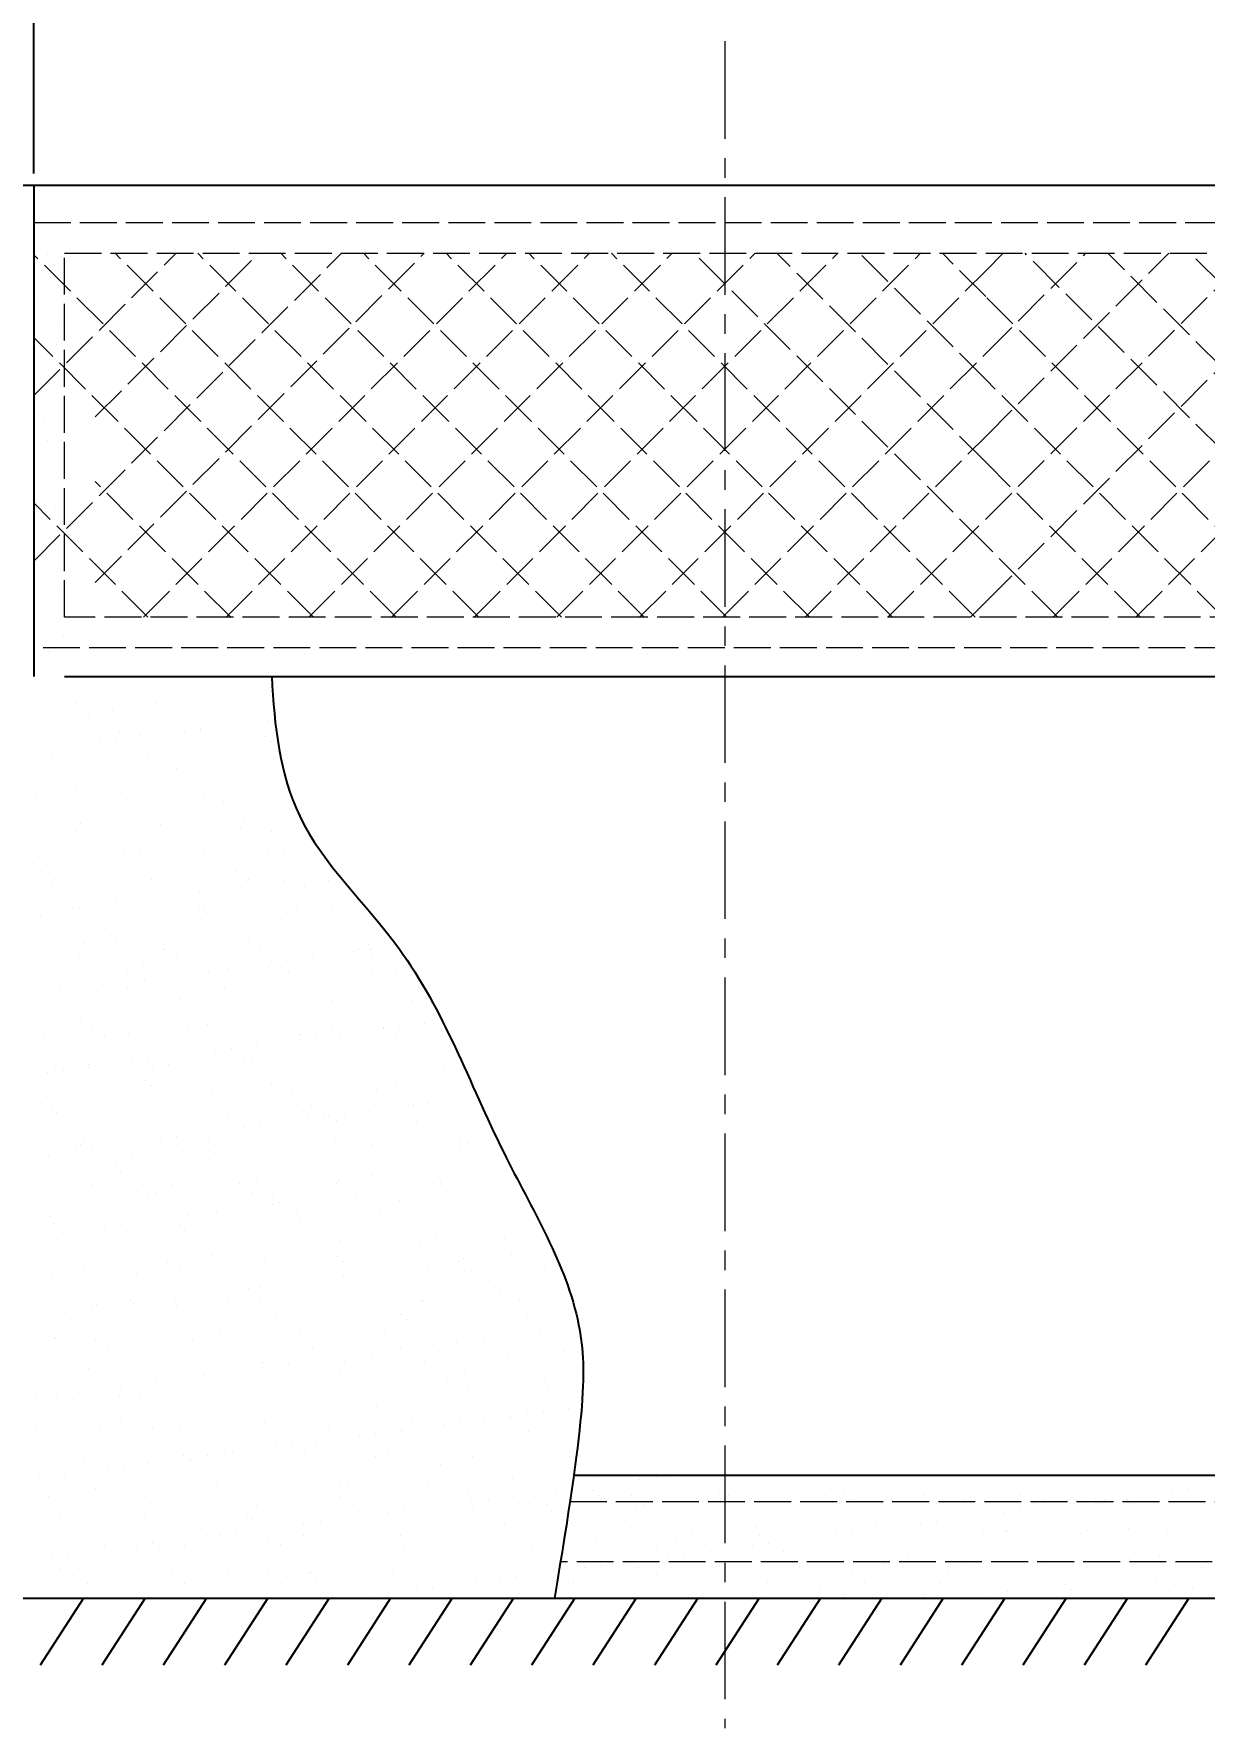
# Model space of a CAD drawing. Header units: millimetres. Extents: x 30580 to 65675, y -20119 to -7519.
# Drawn here: x 53798 to 55703, y -13886 to -11128 of the extents above; entities that cross this region are included whole.
import ezdxf

# ---------------------------------------------------------------- set-up
doc = ezdxf.new("R2010")
doc.units = ezdxf.units.MM
doc.linetypes.add('ACAD_ISO02W100', pattern=[15, 12, -3])
doc.linetypes.add('CENTER', pattern=[50.8, 31.75, -6.35, 6.35, -6.35])
doc.layers.get('Defpoints').update_dxf_attribs({"lineweight": 18})
doc.layers.add('点画线', color=1, linetype='CENTER', lineweight=15)
doc.layers.add('虚线', color=2, linetype='ACAD_ISO02W100', lineweight=15)
doc.dimstyles.new('ISO-25', dxfattribs={"dimtxt": 2.5, "dimasz": 2.5, "dimexe": 1.25, "dimexo": 0.625, "dimtad": 1, "dimtxsty": 'Standard', "dimcen": 2.5, "dimadec": 0, "dimazin": 0, "dimtfac": 1, "dimtmove": 0, "dimatfit": 3, "dimfxl": 1, "dimarcsym": 0})

# ---------------------------------------------------------------- blocks, each defined once
blk = doc.blocks.new('wecfdf')
at = {"layer": '虚线', "ltscale": 5}
for p, q in [((52217.1, -7860), (54467.1, -7860)), ((52217.1, -8552.1), (52217.1, -7860)), ((54467.1, -7860), (54467.1, -8552.1)), ((52217.1, -8141.5), (52448.6, -7910)), ((52217.1, -8410.9), (52718, -7910)), ((52807, -8502.1), (52217.1, -7912.2)), ((52267.1, -7910), (54417.1, -7910)), ((52267.1, -8502.1), (52267.1, -7910)), ((52317.1, -8176.2), (52583.3, -7910)), ((52317.1, -8445.6), (52852.7, -7910)), ((52941.7, -8502.1), (52349.6, -7910)), ((52395.4, -8502.1), (52987.4, -7910)), ((53076.4, -8502.1), (52484.3, -7910)), ((52530.1, -8502.1), (53122.1, -7910)), ((53211.1, -8502.1), (52619, -7910)), ((52664.8, -8502.1), (53256.8, -7910)), ((53345.8, -8502.1), (52753.7, -7910)), ((52799.5, -8502.1), (53391.5, -7910)), ((53480.5, -8502.1), (52888.4, -7910)), ((52934.2, -8502.1), (53526.2, -7910)), ((53615.2, -8502.1), (53023.1, -7910)), ((53068.9, -8502.1), (53661, -7910)), ((53749.9, -8502.1), (53157.8, -7910)), ((53767.1, -8384.6), (53292.5, -7910)), ((53767.1, -8249.9), (53427.2, -7910)), ((53767.1, -8115.2), (53561.9, -7910)), ((53767.1, -7980.5), (53696.6, -7910)), ((53767.1, -7938.5), (53795.7, -7910)), ((53767.1, -8073.2), (53930.4, -7910)), ((53767.1, -8207.9), (54065.1, -7910)), ((53767.1, -8342.6), (54199.8, -7910)), ((53767.1, -8477.3), (54334.5, -7910)), ((54417.1, -8495.8), (53831.4, -7910)), ((54417.1, -8361.1), (53966.1, -7910)), ((54417.1, -8226.4), (54100.8, -7910)), ((54417.1, -8091.7), (54235.5, -7910)), ((54367.1, -7948.7), (54328.4, -7910)), ((54417.1, -7910), (54417.1, -8502.1)), ((53203.6, -8502.1), (53767.1, -7938.5)), ((53877.1, -8502.1), (54417.1, -7962)), ((54288.7, -8502.1), (53767.1, -7980.5)), ((52672.3, -8502.1), (52217.1, -8046.9)), ((53338.3, -8502.1), (53767.1, -8073.2)), ((54011.8, -8502.1), (54417.1, -8096.7)), ((54154, -8502.1), (53767.1, -8115.2)), ((53473, -8502.1), (53767.1, -8207.9)), ((54146.5, -8502.1), (54417.1, -8231.4)), ((54019.3, -8502.1), (53767.1, -8249.9)), ((52537.6, -8502.1), (52317.1, -8281.6)), ((52402.9, -8502.1), (52217.1, -8316.3)), ((53607.7, -8502.1), (53767.1, -8342.6)), ((53884.6, -8502.1), (53767.1, -8384.6)), ((54281.2, -8502.1), (54367.1, -8416.1)), ((53742.4, -8502.1), (53767.1, -8477.3)), ((54417.1, -8502.1), (52267.1, -8502.1)), ((54465.9, -8502.1), (54467.1, -8500.8)), ((54467.1, -8552.1), (52217.1, -8552.1))]:
    blk.add_line(p, q, dxfattribs=at)
blk = doc.blocks.new('*D183')
at = {"color": 0, "lineweight": -2, "ltscale": 150, "transparency": 16777216}
for p, q in [((53547.7, -11355.3), (53547.7, -10997.8)), ((53797.7, -11355.3), (53797.7, -10997.8)), ((53472.7, -11057.8), (53397.7, -11057.8)), ((53547.7, -11057.8), (53797.7, -11057.8)), ((53872.7, -11057.8), (54270.2, -11057.8))]:
    blk.add_line(p, q, dxfattribs=at)
at = {"color": 0, "ltscale": 150, "transparency": 16777216}
for points in [[(53472.7, -11045.3), (53472.7, -11070.3), (53547.7, -11057.8)], [(53872.7, -11045.3), (53872.7, -11070.3), (53797.7, -11057.8)]]:
    blk.add_solid(points, dxfattribs=at)
at = {"layer": 'Defpoints', "color": 0, "ltscale": 150, "transparency": 16777216}
for p in [(53797.7, -11057.8), (53547.7, -11374.1), (53797.7, -11374.1)]:
    blk.add_point(p, dxfattribs=at)
at = {"color": 0, "ltscale": 150, "transparency": 16777216, "insert": (54108.9, -10975.3), "char_height": 105, "attachment_point": 5}
blk.add_mtext('250', dxfattribs=at)

msp = doc.modelspace()

# ---------------------------------------------------------------- linework, layer by layer
at = {"ltscale": 150}
for p, q in [((53547.676, -11374.083), (56297.676, -11374.083)), ((53797.676, -11374.083), (53797.676, -12127.215)), ((53797.976, -11374.084), (53797.976, -11374.084)), ((53807.339, -11382.664), (53807.339, -11382.664)), ((53842.215, -11434.727), (53842.215, -11434.727)), ((53798.131, -11472.908), (53798.131, -11472.908)), ((53819.553, -11486.555), (53819.553, -11486.555)), ((53829.336, -11502.606), (53829.336, -11502.606)), ((53845.415, -11532.61), (53845.415, -11532.61)), ((53802.944, -11563.157), (53802.944, -11563.157)), ((53839.159, -11600.116), (53839.159, -11600.116)), ((53808.432, -11636.887), (53808.432, -11636.887)), ((53834.874, -11633.406), (53834.874, -11633.406)), ((53804.917, -11749.484), (53804.917, -11749.484)), ((53814.28, -11758.064), (53814.28, -11758.064)), ((53820.53, -11790.39), (53820.53, -11790.39)), ((53833.106, -11896.696), (53833.106, -11896.696)), ((53809.886, -11938.557), (53809.886, -11938.557)), ((53804.043, -11982.029), (53804.043, -11982.029)), ((53825.465, -11995.676), (53825.465, -11995.676)), ((53812.202, -12030.977), (53812.202, -12030.977)), ((53838.644, -12027.496), (53838.644, -12027.496)), ((53797.676, -12127.215), (53797.676, -12174.083)), ((53811.858, -12124.885), (53811.858, -12124.885)), ((53845.07, -12109.237), (53845.07, -12109.237)), ((53821.221, -12133.465), (53821.221, -12133.465)), ((53847.676, -12174.083), (56047.676, -12174.083)), ((54068.691, -12175.708), (54068.691, -12175.708)), ((54078.054, -12184.288), (54078.054, -12184.288)), ((54134.972, -12213.468), (54134.972, -12213.468)), ((53867.816, -12217.788), (53867.816, -12217.788)), ((53886.097, -12236.445), (53886.097, -12236.445)), ((53915.979, -12220.294), (53915.979, -12220.294)), ((53925.343, -12228.874), (53925.343, -12228.874)), ((53997.767, -12218.412), (53997.767, -12218.412)), ((54044.296, -12236.158), (54044.296, -12236.158)), ((54122.249, -12224.786), (54122.249, -12224.786)), ((53799.302, -12270.361), (53799.302, -12270.361)), ((53907.52, -12250.093), (53907.52, -12250.093)), ((53936.507, -12265.418), (53936.507, -12265.418)), ((53969.538, -12269.372), (53969.538, -12269.372)), ((54042.619, -12263.7), (54042.619, -12263.7)), ((54065.718, -12249.805), (54065.718, -12249.805)), ((54069.061, -12260.219), (54069.061, -12260.219)), ((54069.481, -12263.722), (54069.481, -12263.722)), ((54110.36, -12254.781), (54110.36, -12254.781)), ((54172.812, -12271.118), (54172.812, -12271.118)), ((54179.361, -12245.697), (54179.361, -12245.697)), ((53836.876, -12290.786), (53836.876, -12290.786)), ((53905.877, -12281.702), (53905.877, -12281.702)), ((53932.319, -12278.221), (53932.319, -12278.221)), ((53973.618, -12272.784), (53973.618, -12272.784)), ((54182.175, -12279.698), (54182.175, -12279.698)), ((53816.827, -12313.958), (53816.827, -12313.958)), ((53826.441, -12299.511), (53826.441, -12299.511)), ((53871.016, -12315.671), (53871.016, -12315.671)), ((53984.639, -12299.223), (53984.639, -12299.223)), ((54000.967, -12316.294), (54000.967, -12316.294)), ((54020.101, -12315.704), (54020.101, -12315.704)), ((54029.464, -12324.284), (54029.464, -12324.284)), ((54138.172, -12311.351), (54138.172, -12311.351)), ((54142.838, -12298.936), (54142.838, -12298.936)), ((53802.502, -12368.244), (53802.502, -12368.244)), ((53867.389, -12360.29), (53867.389, -12360.29)), ((53876.753, -12368.87), (53876.753, -12368.87)), ((53927.125, -12363.654), (53927.125, -12363.654)), ((53939.707, -12363.3), (53939.707, -12363.3)), ((53948.547, -12377.301), (53948.547, -12377.301)), ((54072.681, -12361.604), (54072.681, -12361.604)), ((54073.659, -12364.781), (54073.659, -12364.781)), ((54085.323, -12363.366), (54085.323, -12363.366)), ((54106.746, -12377.014), (54106.746, -12377.014)), ((54157.198, -12380.144), (54157.198, -12380.144)), ((54202.632, -12362.228), (54202.632, -12362.228)), ((53952.714, -12407.065), (53952.714, -12407.065)), ((53979.156, -12403.584), (53979.156, -12403.584)), ((54020.456, -12398.147), (54020.456, -12398.147)), ((54089.456, -12389.062), (54089.456, -12389.062)), ((54115.898, -12385.581), (54115.898, -12385.581)), ((53815.972, -12425.067), (53815.972, -12425.067)), ((53842.414, -12421.586), (53842.414, -12421.586)), ((53867.468, -12426.719), (53867.468, -12426.719)), ((53874.216, -12413.554), (53874.216, -12413.554)), ((53883.714, -12416.149), (53883.714, -12416.149)), ((53920.948, -12409.367), (53920.948, -12409.367)), ((54004.167, -12414.177), (54004.167, -12414.177)), ((54025.667, -12426.432), (54025.667, -12426.432)), ((54124.222, -12411.113), (54124.222, -12411.113)), ((54133.585, -12419.693), (54133.585, -12419.693)), ((54141.372, -12409.234), (54141.372, -12409.234)), ((54183.865, -12426.144), (54183.865, -12426.144)), ((53942.907, -12461.183), (53942.907, -12461.183)), ((53971.51, -12455.699), (53971.51, -12455.699)), ((53980.874, -12464.279), (53980.874, -12464.279)), ((54075.881, -12459.487), (54075.881, -12459.487)), ((54177.781, -12460.191), (54177.781, -12460.191)), ((54205.832, -12460.11), (54205.832, -12460.11)), ((53805.702, -12466.126), (53805.702, -12466.126)), ((53809.954, -12491.149), (53809.954, -12491.149)), ((53968.152, -12490.862), (53968.152, -12490.862)), ((54126.351, -12490.575), (54126.351, -12490.575)), ((54284.549, -12490.287), (54284.549, -12490.287)), ((53818.799, -12500.285), (53818.799, -12500.285)), ((53828.163, -12508.865), (53828.163, -12508.865)), ((53831.376, -12504.797), (53831.376, -12504.797)), ((53877.416, -12511.436), (53877.416, -12511.436)), ((53989.575, -12504.509), (53989.575, -12504.509)), ((54007.367, -12512.06), (54007.367, -12512.06)), ((54025.069, -12504.777), (54025.069, -12504.777)), ((54136.294, -12514.425), (54136.294, -12514.425)), ((54144.572, -12507.116), (54144.572, -12507.116)), ((54147.773, -12504.222), (54147.773, -12504.222)), ((54162.735, -12510.944), (54162.735, -12510.944)), ((54204.035, -12505.507), (54204.035, -12505.507)), ((54228.343, -12506.523), (54228.343, -12506.523)), ((54237.706, -12515.103), (54237.706, -12515.103)), ((54273.036, -12496.423), (54273.036, -12496.423)), ((54277.546, -12505.42), (54277.546, -12505.42)), ((53889.251, -12546.949), (53889.251, -12546.949)), ((53930.551, -12541.512), (53930.551, -12541.512)), ((53999.552, -12532.427), (53999.552, -12532.427)), ((54025.993, -12528.946), (54025.993, -12528.946)), ((54067.293, -12523.509), (54067.293, -12523.509)), ((53808.902, -12564.009), (53808.902, -12564.009)), ((53862.809, -12550.43), (53862.809, -12550.43)), ((53872.358, -12549.363), (53872.358, -12549.363)), ((53908.496, -12553.928), (53908.496, -12553.928)), ((53946.107, -12559.066), (53946.107, -12559.066)), ((54066.694, -12553.64), (54066.694, -12553.64)), ((54075.632, -12551.109), (54075.632, -12551.109)), ((54079.081, -12557.37), (54079.081, -12557.37)), ((54084.995, -12559.689), (54084.995, -12559.689)), ((54209.032, -12557.993), (54209.032, -12557.993)), ((54224.893, -12553.353), (54224.893, -12553.353)), ((54281.902, -12555.6), (54281.902, -12555.6)), ((53922.92, -12595.694), (53922.92, -12595.694)), ((54129.191, -12600.186), (54129.191, -12600.186)), ((54332.464, -12601.932), (54332.464, -12601.932)), ((53850.981, -12618.358), (53850.981, -12618.358)), ((53880.616, -12609.319), (53880.616, -12609.319)), ((53932.284, -12604.274), (53932.284, -12604.274)), ((54009.18, -12618.07), (54009.18, -12618.07)), ((54010.567, -12609.942), (54010.567, -12609.942)), ((54147.772, -12604.999), (54147.772, -12604.999)), ((54167.378, -12617.783), (54167.378, -12617.783)), ((54280.746, -12603.303), (54280.746, -12603.303)), ((54319.873, -12621.785), (54319.873, -12621.785)), ((54325.577, -12617.495), (54325.577, -12617.495)), ((54341.828, -12610.512), (54341.828, -12610.512)), ((54346.315, -12618.304), (54346.315, -12618.304)), ((54387.615, -12612.867), (54387.615, -12612.867)), ((53872.404, -12632.005), (53872.404, -12632.005)), ((53949.307, -12656.948), (53949.307, -12656.948)), ((53976.479, -12644.772), (53976.479, -12644.772)), ((54030.602, -12631.718), (54030.602, -12631.718)), ((54072.831, -12654.309), (54072.831, -12654.309)), ((54082.281, -12655.252), (54082.281, -12655.252)), ((54114.13, -12648.872), (54114.13, -12648.872)), ((54179.753, -12646.518), (54179.753, -12646.518)), ((54183.131, -12639.788), (54183.131, -12639.788)), ((54188.8, -12631.43), (54188.8, -12631.43)), ((54189.116, -12655.098), (54189.116, -12655.098)), ((54209.573, -12636.306), (54209.573, -12636.306)), ((54212.232, -12655.875), (54212.232, -12655.875)), ((54250.872, -12630.869), (54250.872, -12630.869)), ((54346.999, -12631.143), (54346.999, -12631.143)), ((54349.437, -12650.932), (54349.437, -12650.932)), ((54386.023, -12651.01), (54386.023, -12651.01)), ((53812.102, -12661.892), (53812.102, -12661.892)), ((53840.646, -12684.877), (53840.646, -12684.877)), ((53909.647, -12675.792), (53909.647, -12675.792)), ((53936.089, -12672.311), (53936.089, -12672.311)), ((53949.523, -12681.136), (53949.523, -12681.136)), ((53977.388, -12666.874), (53977.388, -12666.874)), ((54046.389, -12657.79), (54046.389, -12657.79)), ((54107.722, -12680.848), (54107.722, -12680.848)), ((54265.92, -12680.561), (54265.92, -12680.561)), ((54424.119, -12680.274), (54424.119, -12680.274)), ((53799.347, -12690.314), (53799.347, -12690.314)), ((53823.768, -12689.358), (53823.768, -12689.358)), ((53883.816, -12707.202), (53883.816, -12707.202)), ((54013.767, -12707.825), (54013.767, -12707.825)), ((54027.042, -12691.104), (54027.042, -12691.104)), ((54036.405, -12699.684), (54036.405, -12699.684)), ((54150.972, -12702.882), (54150.972, -12702.882)), ((54233.312, -12695.596), (54233.312, -12695.596)), ((54283.946, -12701.185), (54283.946, -12701.185)), ((54413.897, -12701.809), (54413.897, -12701.809)), ((54436.586, -12697.342), (54436.586, -12697.342)), ((54445.949, -12705.922), (54445.949, -12705.922)), ((53874.33, -12735.69), (53874.33, -12735.69)), ((54434.452, -12738.229), (54434.452, -12738.229)), ((53815.302, -12759.774), (53815.302, -12759.774)), ((53883.694, -12744.27), (53883.694, -12744.27)), ((53892.009, -12745.566), (53892.009, -12745.566)), ((53913.431, -12759.214), (53913.431, -12759.214)), ((53952.507, -12754.831), (53952.507, -12754.831)), ((54050.207, -12745.279), (54050.207, -12745.279)), ((54071.629, -12758.926), (54071.629, -12758.926)), ((54080.6, -12740.182), (54080.6, -12740.182)), ((54085.481, -12753.135), (54085.481, -12753.135)), ((54208.406, -12744.991), (54208.406, -12744.991)), ((54215.432, -12753.758), (54215.432, -12753.758)), ((54229.828, -12758.639), (54229.828, -12758.639)), ((54229.968, -12765.15), (54229.968, -12765.15)), ((54256.41, -12761.669), (54256.41, -12761.669)), ((54283.874, -12741.928), (54283.874, -12741.928)), ((54293.238, -12750.508), (54293.238, -12750.508)), ((54297.71, -12756.232), (54297.71, -12756.232)), ((54352.637, -12748.815), (54352.637, -12748.815)), ((54366.604, -12744.704), (54366.604, -12744.704)), ((54366.71, -12747.148), (54366.71, -12747.148)), ((54388.026, -12758.351), (54388.026, -12758.351)), ((54393.152, -12743.667), (54393.152, -12743.667)), ((53927.889, -12784.767), (53927.889, -12784.767)), ((54024.226, -12792.237), (54024.226, -12792.237)), ((54093.226, -12783.153), (54093.226, -12783.153)), ((54119.668, -12779.671), (54119.668, -12779.671)), ((54131.163, -12786.514), (54131.163, -12786.514)), ((54140.526, -12795.094), (54140.526, -12795.094)), ((54160.968, -12774.234), (54160.968, -12774.234)), ((54337.433, -12791.005), (54337.433, -12791.005)), ((53819.742, -12819.157), (53819.742, -12819.157)), ((53832.352, -12808.632), (53832.352, -12808.632)), ((53846.184, -12815.676), (53846.184, -12815.676)), ((53887.016, -12805.084), (53887.016, -12805.084)), ((53887.484, -12810.239), (53887.484, -12810.239)), ((53956.484, -12801.155), (53956.484, -12801.155)), ((53982.926, -12797.674), (53982.926, -12797.674)), ((53990.551, -12808.344), (53990.551, -12808.344)), ((54016.967, -12805.707), (54016.967, -12805.707)), ((54148.749, -12808.057), (54148.749, -12808.057)), ((54154.172, -12800.764), (54154.172, -12800.764)), ((54287.146, -12799.068), (54287.146, -12799.068)), ((54306.948, -12807.769), (54306.948, -12807.769)), ((54417.097, -12799.691), (54417.097, -12799.691)), ((54465.146, -12807.482), (54465.146, -12807.482)), ((53978.452, -12831.099), (53978.452, -12831.099)), ((53987.815, -12839.679), (53987.815, -12839.679)), ((54184.722, -12835.591), (54184.722, -12835.591)), ((54355.837, -12846.697), (54355.837, -12846.697)), ((54387.996, -12837.337), (54387.996, -12837.337)), ((54397.359, -12845.917), (54397.359, -12845.917)), ((54488.811, -12845.001), (54488.811, -12845.001)), ((53818.502, -12857.657), (53818.502, -12857.657)), ((53825.74, -12875.685), (53825.74, -12875.685)), ((53933.036, -12872.774), (53933.036, -12872.774)), ((53955.707, -12852.714), (53955.707, -12852.714)), ((54088.681, -12851.017), (54088.681, -12851.017)), ((54091.235, -12872.487), (54091.235, -12872.487)), ((54218.632, -12851.641), (54218.632, -12851.641)), ((54249.433, -12872.2), (54249.433, -12872.2)), ((54407.632, -12871.912), (54407.632, -12871.912)), ((54413.548, -12872.51), (54413.548, -12872.51)), ((54439.99, -12869.029), (54439.99, -12869.029)), ((54481.289, -12863.592), (54481.289, -12863.592)), ((53835.104, -12884.265), (53835.104, -12884.265)), ((53890.216, -12902.967), (53890.216, -12902.967)), ((53954.458, -12886.422), (53954.458, -12886.422)), ((54020.167, -12903.59), (54020.167, -12903.59)), ((54032.01, -12880.177), (54032.01, -12880.177)), ((54112.657, -12886.134), (54112.657, -12886.134)), ((54157.372, -12898.647), (54157.372, -12898.647)), ((54166.506, -12905.034), (54166.506, -12905.034)), ((54207.805, -12899.597), (54207.805, -12899.597)), ((54235.284, -12881.923), (54235.284, -12881.923)), ((54244.648, -12890.503), (54244.648, -12890.503)), ((54270.855, -12885.847), (54270.855, -12885.847)), ((54276.806, -12890.513), (54276.806, -12890.513)), ((54290.346, -12896.951), (54290.346, -12896.951)), ((54303.248, -12887.032), (54303.248, -12887.032)), ((54344.547, -12881.594), (54344.547, -12881.594)), ((54420.297, -12897.574), (54420.297, -12897.574)), ((54429.054, -12885.56), (54429.054, -12885.56)), ((54441.554, -12886.415), (54441.554, -12886.415)), ((53879.299, -12924.763), (53879.299, -12924.763)), ((54003.322, -12926.518), (54003.322, -12926.518)), ((54029.764, -12923.036), (54029.764, -12923.036)), ((54071.063, -12917.599), (54071.063, -12917.599)), ((54082.573, -12926.509), (54082.573, -12926.509)), ((54140.064, -12908.515), (54140.064, -12908.515)), ((54288.843, -12931.001), (54288.843, -12931.001)), ((54492.117, -12932.747), (54492.117, -12932.747)), ((53821.702, -12955.539), (53821.702, -12955.539)), ((53866.58, -12944.52), (53866.58, -12944.52)), ((53873.38, -12935.84), (53873.38, -12935.84)), ((53893.021, -12941.039), (53893.021, -12941.039)), ((53934.321, -12935.602), (53934.321, -12935.602)), ((53958.907, -12950.596), (53958.907, -12950.596)), ((54031.578, -12935.553), (54031.578, -12935.553)), ((54091.881, -12948.9), (54091.881, -12948.9)), ((54091.936, -12935.089), (54091.936, -12935.089)), ((54189.777, -12935.265), (54189.777, -12935.265)), ((54221.832, -12949.523), (54221.832, -12949.523)), ((54347.975, -12934.978), (54347.975, -12934.978)), ((54359.037, -12944.58), (54359.037, -12944.58)), ((54492.011, -12942.884), (54492.011, -12942.884)), ((54501.48, -12941.327), (54501.48, -12941.327)), ((54506.174, -12934.69), (54506.174, -12934.69)), ((53929.862, -12971.095), (53929.862, -12971.095)), ((53939.225, -12979.675), (53939.225, -12979.675)), ((54136.132, -12975.587), (54136.132, -12975.587)), ((54339.405, -12977.333), (54339.405, -12977.333)), ((54348.769, -12985.913), (54348.769, -12985.913)), ((54545.676, -12981.824), (54545.676, -12981.824)), ((53815.865, -13000.27), (53815.865, -13000.27)), ((53837.287, -13013.918), (53837.287, -13013.918)), ((53893.416, -13000.849), (53893.416, -13000.849)), ((53974.064, -12999.983), (53974.064, -12999.983)), ((53995.486, -13013.63), (53995.486, -13013.63)), ((54023.367, -13001.473), (54023.367, -13001.473)), ((54132.262, -12999.695), (54132.262, -12999.695)), ((54153.684, -13013.343), (54153.684, -13013.343)), ((54160.572, -12996.53), (54160.572, -12996.53)), ((54290.461, -12999.408), (54290.461, -12999.408)), ((54293.546, -12994.833), (54293.546, -12994.833)), ((54311.883, -13013.055), (54311.883, -13013.055)), ((54350.085, -13012.394), (54350.085, -13012.394)), ((54391.385, -13006.957), (54391.385, -13006.957)), ((54423.497, -12995.457), (54423.497, -12995.457)), ((54448.659, -12999.121), (54448.659, -12999.121)), ((54460.385, -12997.873), (54460.385, -12997.873)), ((54470.081, -13012.768), (54470.081, -13012.768)), ((54486.827, -12994.392), (54486.827, -12994.392)), ((54528.127, -12988.955), (54528.127, -12988.955)), ((54560.702, -12990.513), (54560.702, -12990.513)), ((53983.42, -13020.172), (53983.42, -13020.172)), ((54117.901, -13042.962), (54117.901, -13042.962)), ((54186.694, -13021.919), (54186.694, -13021.919)), ((54186.901, -13033.878), (54186.901, -13033.878)), ((54196.058, -13030.499), (54196.058, -13030.499)), ((54213.343, -13030.397), (54213.343, -13030.397)), ((54254.643, -13024.959), (54254.643, -13024.959)), ((54323.643, -13015.875), (54323.643, -13015.875)), ((54362.237, -13042.463), (54362.237, -13042.463)), ((54392.964, -13026.41), (54392.964, -13026.41)), ((54495.211, -13040.767), (54495.211, -13040.767)), ((54596.238, -13028.156), (54596.238, -13028.156)), ((54605.601, -13036.736), (54605.601, -13036.736)), ((53824.902, -13053.422), (53824.902, -13053.422)), ((53830.709, -13064.758), (53830.709, -13064.758)), ((53913.417, -13069.883), (53913.417, -13069.883)), ((53914.407, -13063.048), (53914.407, -13063.048)), ((53939.859, -13066.402), (53939.859, -13066.402)), ((53962.107, -13048.479), (53962.107, -13048.479)), ((53981.158, -13060.964), (53981.158, -13060.964)), ((54033.983, -13066.504), (54033.983, -13066.504)), ((54050.159, -13051.88), (54050.159, -13051.88)), ((54072.606, -13062.761), (54072.606, -13062.761)), ((54076.601, -13048.399), (54076.601, -13048.399)), ((54095.081, -13046.783), (54095.081, -13046.783)), ((54225.032, -13047.406), (54225.032, -13047.406)), ((54230.804, -13062.473), (54230.804, -13062.473)), ((54389.003, -13062.186), (54389.003, -13062.186)), ((54547.201, -13061.899), (54547.201, -13061.899)), ((53803.117, -13084.404), (53803.117, -13084.404)), ((53844.416, -13078.967), (53844.416, -13078.967)), ((54043.346, -13075.084), (54043.346, -13075.084)), ((54163.773, -13094.412), (54163.773, -13094.412)), ((54240.253, -13070.996), (54240.253, -13070.996)), ((54296.746, -13092.716), (54296.746, -13092.716)), ((54426.697, -13093.339), (54426.697, -13093.339)), ((54443.527, -13072.742), (54443.527, -13072.742)), ((54452.89, -13081.322), (54452.89, -13081.322)), ((54563.902, -13088.396), (54563.902, -13088.396)), ((53881.272, -13111.09), (53881.272, -13111.09)), ((53890.635, -13119.67), (53890.635, -13119.67)), ((53896.616, -13098.732), (53896.616, -13098.732)), ((54026.567, -13099.355), (54026.567, -13099.355)), ((54087.542, -13115.582), (54087.542, -13115.582)), ((54290.815, -13117.328), (54290.815, -13117.328)), ((54300.179, -13125.908), (54300.179, -13125.908)), ((54497.086, -13121.82), (54497.086, -13121.82)), ((54507.223, -13123.236), (54507.223, -13123.236)), ((54533.664, -13119.754), (54533.664, -13119.754)), ((54574.964, -13114.317), (54574.964, -13114.317)), ((54647.885, -13126.041), (54647.885, -13126.041)), ((53828.102, -13151.305), (53828.102, -13151.305)), ((53856.893, -13127.479), (53856.893, -13127.479)), ((53878.315, -13141.126), (53878.315, -13141.126)), ((53965.308, -13146.362), (53965.308, -13146.362)), ((54015.091, -13127.191), (54015.091, -13127.191)), ((54036.513, -13140.839), (54036.513, -13140.839)), ((54098.281, -13144.665), (54098.281, -13144.665)), ((54173.29, -13126.904), (54173.29, -13126.904)), ((54194.712, -13140.551), (54194.712, -13140.551)), ((54228.232, -13145.289), (54228.232, -13145.289)), ((54301.48, -13150.322), (54301.48, -13150.322)), ((54331.488, -13126.616), (54331.488, -13126.616)), ((54352.91, -13140.264), (54352.91, -13140.264)), ((54365.438, -13140.345), (54365.438, -13140.345)), ((54370.481, -13141.238), (54370.481, -13141.238)), ((54396.922, -13137.757), (54396.922, -13137.757)), ((54438.222, -13132.32), (54438.222, -13132.32)), ((54489.687, -13126.329), (54489.687, -13126.329)), ((54498.411, -13138.649), (54498.411, -13138.649)), ((54511.109, -13139.976), (54511.109, -13139.976)), ((54628.362, -13139.273), (54628.362, -13139.273)), ((53934.83, -13160.168), (53934.83, -13160.168)), ((54096.996, -13177.243), (54096.996, -13177.243)), ((54123.438, -13173.762), (54123.438, -13173.762)), ((54138.104, -13161.914), (54138.104, -13161.914)), ((54147.468, -13170.494), (54147.468, -13170.494)), ((54164.738, -13168.324), (54164.738, -13168.324)), ((54233.739, -13159.24), (54233.739, -13159.24)), ((54260.18, -13155.759), (54260.18, -13155.759)), ((54344.374, -13166.406), (54344.374, -13166.406)), ((54547.648, -13168.152), (54547.648, -13168.152)), ((54557.011, -13176.732), (54557.011, -13176.732)), ((53891.254, -13204.329), (53891.254, -13204.329)), ((53899.816, -13196.615), (53899.816, -13196.615)), ((53955.435, -13190.257), (53955.435, -13190.257)), ((53960.254, -13195.245), (53960.254, -13195.245)), ((53985.393, -13206.5), (53985.393, -13206.5)), ((53986.696, -13191.764), (53986.696, -13191.764)), ((54027.996, -13186.327), (54027.996, -13186.327)), ((54029.767, -13197.238), (54029.767, -13197.238)), ((54113.633, -13189.969), (54113.633, -13189.969)), ((54166.973, -13192.295), (54166.973, -13192.295)), ((54271.832, -13189.682), (54271.832, -13189.682)), ((54299.946, -13190.599), (54299.946, -13190.599)), ((54429.897, -13191.222), (54429.897, -13191.222)), ((54430.03, -13189.394), (54430.03, -13189.394)), ((54567.103, -13186.279), (54567.103, -13186.279)), ((54588.228, -13189.107), (54588.228, -13189.107)), ((53823.512, -13213.248), (53823.512, -13213.248)), ((53849.954, -13209.767), (53849.954, -13209.767)), ((53994.756, -13215.08), (53994.756, -13215.08)), ((54191.663, -13210.992), (54191.663, -13210.992)), ((54394.937, -13212.738), (54394.937, -13212.738)), ((54404.3, -13221.318), (54404.3, -13221.318)), ((54601.207, -13217.229), (54601.207, -13217.229)), ((53831.302, -13249.187), (53831.302, -13249.187)), ((53832.682, -13251.086), (53832.682, -13251.086)), ((53842.045, -13259.666), (53842.045, -13259.666)), ((53897.92, -13254.687), (53897.92, -13254.687)), ((53968.508, -13244.244), (53968.508, -13244.244)), ((54038.952, -13255.577), (54038.952, -13255.577)), ((54056.119, -13254.4), (54056.119, -13254.4)), ((54101.481, -13242.548), (54101.481, -13242.548)), ((54214.317, -13254.112), (54214.317, -13254.112)), ((54231.432, -13243.171), (54231.432, -13243.171)), ((54242.225, -13257.324), (54242.225, -13257.324)), ((54368.638, -13238.228), (54368.638, -13238.228)), ((54372.516, -13253.825), (54372.516, -13253.825)), ((54443.76, -13263.119), (54443.76, -13263.119)), ((54448.495, -13261.815), (54448.495, -13261.815)), ((54485.059, -13257.682), (54485.059, -13257.682)), ((54501.611, -13236.532), (54501.611, -13236.532)), ((54530.714, -13253.537), (54530.714, -13253.537)), ((54554.06, -13248.598), (54554.06, -13248.598)), ((54580.502, -13245.117), (54580.502, -13245.117)), ((54621.802, -13239.68), (54621.802, -13239.68)), ((54631.562, -13237.155), (54631.562, -13237.155)), ((54651.769, -13263.561), (54651.769, -13263.561)), ((54688.913, -13253.25), (54688.913, -13253.25)), ((53919.342, -13268.334), (53919.342, -13268.334)), ((54077.541, -13268.047), (54077.541, -13268.047)), ((54170.173, -13290.177), (54170.173, -13290.177)), ((54235.739, -13267.76), (54235.739, -13267.76)), ((54251.589, -13265.904), (54251.589, -13265.904)), ((54280.576, -13284.603), (54280.576, -13284.603)), ((54303.146, -13288.481), (54303.146, -13288.481)), ((54307.018, -13281.122), (54307.018, -13281.122)), ((54348.317, -13275.685), (54348.317, -13275.685)), ((54393.938, -13267.472), (54393.938, -13267.472)), ((54417.318, -13266.601), (54417.318, -13266.601)), ((54433.097, -13289.105), (54433.097, -13289.105)), ((54552.136, -13267.185), (54552.136, -13267.185)), ((54570.303, -13284.161), (54570.303, -13284.161)), ((54661.133, -13272.141), (54661.133, -13272.141)), ((53838.264, -13317.753), (53838.264, -13317.753)), ((53886.24, -13300.163), (53886.24, -13300.163)), ((53903.016, -13294.497), (53903.016, -13294.497)), ((53996.462, -13317.465), (53996.462, -13317.465)), ((54032.967, -13295.121), (54032.967, -13295.121)), ((54033.534, -13317.127), (54033.534, -13317.127)), ((54074.833, -13311.689), (54074.833, -13311.689)), ((54089.514, -13301.909), (54089.514, -13301.909)), ((54098.878, -13310.489), (54098.878, -13310.489)), ((54143.834, -13302.605), (54143.834, -13302.605)), ((54154.661, -13317.178), (54154.661, -13317.178)), ((54170.276, -13299.124), (54170.276, -13299.124)), ((54211.575, -13293.687), (54211.575, -13293.687)), ((54295.784, -13306.401), (54295.784, -13306.401)), ((54312.859, -13316.89), (54312.859, -13316.89)), ((54471.057, -13316.603), (54471.057, -13316.603)), ((54499.058, -13308.147), (54499.058, -13308.147)), ((54508.421, -13316.727), (54508.421, -13316.727)), ((54629.256, -13316.315), (54629.256, -13316.315)), ((53870.35, -13338.61), (53870.35, -13338.61)), ((53896.792, -13335.129), (53896.792, -13335.129)), ((53936.803, -13346.495), (53936.803, -13346.495)), ((53938.091, -13329.692), (53938.091, -13329.692)), ((53971.708, -13342.127), (53971.708, -13342.127)), ((54007.092, -13320.608), (54007.092, -13320.608)), ((54104.681, -13340.431), (54104.681, -13340.431)), ((54234.632, -13341.054), (54234.632, -13341.054)), ((54371.838, -13336.111), (54371.838, -13336.111)), ((54504.811, -13334.415), (54504.811, -13334.415)), ((54634.762, -13335.038), (54634.762, -13335.038)), ((53801.349, -13347.694), (53801.349, -13347.694)), ((53834.502, -13347.07), (53834.502, -13347.07)), ((53946.166, -13355.075), (53946.166, -13355.075)), ((54143.073, -13350.987), (54143.073, -13350.987)), ((54346.347, -13352.733), (54346.347, -13352.733)), ((54355.71, -13361.313), (54355.71, -13361.313)), ((54552.617, -13357.225), (54552.617, -13357.225)), ((54600.897, -13373.961), (54600.897, -13373.961)), ((54627.339, -13370.48), (54627.339, -13370.48)), ((54668.639, -13365.042), (54668.639, -13365.042)), ((53802.171, -13395.83), (53802.171, -13395.83)), ((53906.216, -13392.38), (53906.216, -13392.38)), ((53938.948, -13381.895), (53938.948, -13381.895)), ((53960.37, -13395.543), (53960.37, -13395.543)), ((53990.362, -13395.573), (53990.362, -13395.573)), ((54036.167, -13393.003), (54036.167, -13393.003)), ((54097.146, -13381.608), (54097.146, -13381.608)), ((54118.568, -13395.255), (54118.568, -13395.255)), ((54173.373, -13388.06), (54173.373, -13388.06)), ((54193.635, -13397.319), (54193.635, -13397.319)), ((54255.345, -13381.32), (54255.345, -13381.32)), ((54276.767, -13394.968), (54276.767, -13394.968)), ((54306.346, -13386.364), (54306.346, -13386.364)), ((54395.155, -13401.047), (54395.155, -13401.047)), ((54399.905, -13401.811), (54399.905, -13401.811)), ((54413.543, -13381.033), (54413.543, -13381.033)), ((54434.965, -13394.68), (54434.965, -13394.68)), ((54436.297, -13386.987), (54436.297, -13386.987)), ((54464.155, -13391.963), (54464.155, -13391.963)), ((54490.597, -13388.482), (54490.597, -13388.482)), ((54531.897, -13383.045), (54531.897, -13383.045)), ((54571.742, -13380.746), (54571.742, -13380.746)), ((54573.503, -13382.044), (54573.503, -13382.044)), ((54593.164, -13394.393), (54593.164, -13394.393)), ((54190.671, -13427.968), (54190.671, -13427.968)), ((54202.999, -13405.899), (54202.999, -13405.899)), ((54217.113, -13424.487), (54217.113, -13424.487)), ((54258.413, -13419.05), (54258.413, -13419.05)), ((54327.413, -13409.966), (54327.413, -13409.966)), ((54353.855, -13406.484), (54353.855, -13406.484)), ((54603.179, -13403.557), (54603.179, -13403.557)), ((54612.543, -13412.137), (54612.543, -13412.137)), ((53837.65, -13440.159), (53837.65, -13440.159)), ((53837.702, -13444.953), (53837.702, -13444.953)), ((53879.291, -13444.961), (53879.291, -13444.961)), ((53974.908, -13440.009), (53974.908, -13440.009)), ((53984.929, -13455.055), (53984.929, -13455.055)), ((54037.489, -13444.673), (54037.489, -13444.673)), ((54040.924, -13441.905), (54040.924, -13441.905)), ((54050.288, -13450.485), (54050.288, -13450.485)), ((54053.929, -13445.97), (54053.929, -13445.97)), ((54080.371, -13442.489), (54080.371, -13442.489)), ((54107.881, -13438.313), (54107.881, -13438.313)), ((54121.671, -13437.052), (54121.671, -13437.052)), ((54195.688, -13444.386), (54195.688, -13444.386)), ((54237.832, -13438.937), (54237.832, -13438.937)), ((54247.194, -13446.397), (54247.194, -13446.397)), ((54353.886, -13444.099), (54353.886, -13444.099)), ((54375.038, -13433.993), (54375.038, -13433.993)), ((54450.468, -13448.143), (54450.468, -13448.143)), ((54459.831, -13456.723), (54459.831, -13456.723)), ((54508.011, -13432.297), (54508.011, -13432.297)), ((54512.085, -13443.811), (54512.085, -13443.811)), ((54637.962, -13432.921), (54637.962, -13432.921)), ((54656.738, -13452.634), (54656.738, -13452.634)), ((54670.283, -13443.524), (54670.283, -13443.524)), ((53806.887, -13478.494), (53806.887, -13478.494)), ((53848.187, -13473.057), (53848.187, -13473.057)), ((53917.187, -13463.973), (53917.187, -13463.973)), ((53943.629, -13460.492), (53943.629, -13460.492)), ((54309.546, -13484.247), (54309.546, -13484.247)), ((54576.703, -13479.927), (54576.703, -13479.927)), ((54676.834, -13474.083), (56047.676, -13474.083)), ((54709.676, -13478.231), (54709.676, -13478.231)), ((54784.477, -13481.321), (54784.477, -13481.321)), ((54810.919, -13477.84), (54810.919, -13477.84)), ((54839.627, -13478.854), (54839.627, -13478.854)), ((55688.463, -13475.436), (55688.463, -13475.436)), ((53821.777, -13509.391), (53821.777, -13509.391)), ((53888.213, -13486.491), (53888.213, -13486.491)), ((53897.576, -13495.071), (53897.576, -13495.071)), ((53909.416, -13490.263), (53909.416, -13490.263)), ((53979.975, -13509.104), (53979.975, -13509.104)), ((54039.367, -13490.886), (54039.367, -13490.886)), ((54094.483, -13490.982), (54094.483, -13490.982)), ((54138.174, -13508.816), (54138.174, -13508.816)), ((54176.573, -13485.943), (54176.573, -13485.943)), ((54296.372, -13508.529), (54296.372, -13508.529)), ((54297.757, -13492.728), (54297.757, -13492.728)), ((54307.12, -13501.308), (54307.12, -13501.308)), ((54439.497, -13484.87), (54439.497, -13484.87)), ((54454.571, -13508.241), (54454.571, -13508.241)), ((54504.027, -13497.22), (54504.027, -13497.22)), ((54578.734, -13508.407), (54578.734, -13508.407)), ((54612.769, -13507.954), (54612.769, -13507.954)), ((54647.735, -13499.323), (54647.735, -13499.323)), ((54674.177, -13495.842), (54674.177, -13495.842)), ((54707.3, -13498.966), (54707.3, -13498.966)), ((54715.476, -13490.405), (54715.476, -13490.405)), ((54716.664, -13507.546), (54716.664, -13507.546)), ((54770.967, -13507.667), (54770.967, -13507.667)), ((54913.571, -13503.458), (54913.571, -13503.458)), ((54929.166, -13507.379), (54929.166, -13507.379)), ((55087.364, -13507.092), (55087.364, -13507.092)), ((55116.844, -13505.204), (55116.844, -13505.204)), ((55245.563, -13506.804), (55245.563, -13506.804)), ((55323.114, -13509.696), (55323.114, -13509.696)), ((55403.761, -13506.517), (55403.761, -13506.517)), ((55526.388, -13511.442), (55526.388, -13511.442)), ((55561.96, -13506.229), (55561.96, -13506.229)), ((55582.766, -13507.753), (55582.766, -13507.753)), ((55651.767, -13498.669), (55651.767, -13498.669)), ((55678.209, -13495.188), (55678.209, -13495.188)), ((53843.199, -13523.039), (53843.199, -13523.039)), ((53941.772, -13535.568), (53941.772, -13535.568)), ((53978.108, -13537.892), (53978.108, -13537.892)), ((54001.397, -13522.751), (54001.397, -13522.751)), ((54111.081, -13536.196), (54111.081, -13536.196)), ((54145.045, -13537.314), (54145.045, -13537.314)), ((54159.596, -13522.464), (54159.596, -13522.464)), ((54241.032, -13536.819), (54241.032, -13536.819)), ((54317.794, -13522.176), (54317.794, -13522.176)), ((54374.251, -13535.328), (54374.251, -13535.328)), ((54378.238, -13531.876), (54378.238, -13531.876)), ((54400.693, -13531.847), (54400.693, -13531.847)), ((54441.992, -13526.41), (54441.992, -13526.41)), ((54475.993, -13521.889), (54475.993, -13521.889)), ((54510.993, -13517.326), (54510.993, -13517.326)), ((54511.211, -13530.18), (54511.211, -13530.18)), ((54537.435, -13513.845), (54537.435, -13513.845)), ((54634.191, -13521.601), (54634.191, -13521.601)), ((54641.162, -13530.803), (54641.162, -13530.803)), ((54778.368, -13525.86), (54778.368, -13525.86)), ((54792.39, -13521.314), (54792.39, -13521.314)), ((54911.341, -13524.164), (54911.341, -13524.164)), ((54950.588, -13521.026), (54950.588, -13521.026)), ((55041.292, -13524.787), (55041.292, -13524.787)), ((55108.787, -13520.739), (55108.787, -13520.739)), ((55126.208, -13513.784), (55126.208, -13513.784)), ((55178.498, -13519.844), (55178.498, -13519.844)), ((55266.985, -13520.452), (55266.985, -13520.452)), ((55311.471, -13518.148), (55311.471, -13518.148)), ((55378.283, -13534.674), (55378.283, -13534.674)), ((55404.724, -13531.193), (55404.724, -13531.193)), ((55425.183, -13520.164), (55425.183, -13520.164)), ((55441.422, -13518.771), (55441.422, -13518.771)), ((55446.024, -13525.755), (55446.024, -13525.755)), ((55515.025, -13516.671), (55515.025, -13516.671)), ((55535.752, -13520.022), (55535.752, -13520.022)), ((55541.466, -13513.19), (55541.466, -13513.19)), ((55578.628, -13513.828), (55578.628, -13513.828)), ((55583.382, -13519.877), (55583.382, -13519.877)), ((53840.902, -13542.835), (53840.902, -13542.835)), ((54154.409, -13545.894), (54154.409, -13545.894)), ((54168.508, -13562.415), (54168.508, -13562.415)), ((54237.509, -13553.331), (54237.509, -13553.331)), ((54263.951, -13549.849), (54263.951, -13549.849)), ((54305.25, -13544.412), (54305.25, -13544.412)), ((54351.315, -13541.806), (54351.315, -13541.806)), ((54554.589, -13543.552), (54554.589, -13543.552)), ((54563.953, -13552.132), (54563.953, -13552.132)), ((54760.859, -13548.044), (54760.859, -13548.044)), ((54964.133, -13549.79), (54964.133, -13549.79)), ((54973.496, -13558.37), (54973.496, -13558.37)), ((55131.24, -13567.197), (55131.24, -13567.197)), ((55170.403, -13554.282), (55170.403, -13554.282)), ((55172.54, -13561.76), (55172.54, -13561.76)), ((55241.54, -13552.676), (55241.54, -13552.676)), ((55267.982, -13549.195), (55267.982, -13549.195)), ((55309.282, -13543.758), (55309.282, -13543.758)), ((55373.677, -13556.028), (55373.677, -13556.028)), ((55380.163, -13565.777), (55380.163, -13565.777)), ((55383.04, -13564.608), (55383.04, -13564.608)), ((55513.136, -13564.081), (55513.136, -13564.081)), ((55579.947, -13560.52), (55579.947, -13560.52)), ((55643.087, -13564.704), (55643.087, -13564.704)), ((53912.616, -13588.145), (53912.616, -13588.145)), ((53920.318, -13572.169), (53920.318, -13572.169)), ((53964.025, -13589.335), (53964.025, -13589.335)), ((53990.466, -13585.854), (53990.466, -13585.854)), ((53992.334, -13581.9), (53992.334, -13581.9)), ((54001.697, -13590.48), (54001.697, -13590.48)), ((54031.766, -13580.417), (54031.766, -13580.417)), ((54042.567, -13588.769), (54042.567, -13588.769)), ((54078.517, -13571.882), (54078.517, -13571.882)), ((54100.767, -13571.333), (54100.767, -13571.333)), ((54127.208, -13567.852), (54127.208, -13567.852)), ((54179.773, -13583.825), (54179.773, -13583.825)), ((54198.604, -13586.392), (54198.604, -13586.392)), ((54236.715, -13571.594), (54236.715, -13571.594)), ((54312.746, -13582.129), (54312.746, -13582.129)), ((54394.914, -13571.307), (54394.914, -13571.307)), ((54401.878, -13588.138), (54401.878, -13588.138)), ((54442.697, -13582.753), (54442.697, -13582.753)), ((54553.112, -13571.019), (54553.112, -13571.019)), ((54579.903, -13577.809), (54579.903, -13577.809)), ((54608.148, -13592.63), (54608.148, -13592.63)), ((54711.311, -13570.732), (54711.311, -13570.732)), ((54712.876, -13576.113), (54712.876, -13576.113)), ((54811.422, -13594.376), (54811.422, -13594.376)), ((54842.827, -13576.736), (54842.827, -13576.736)), ((54869.509, -13570.445), (54869.509, -13570.445)), ((54968.056, -13588.681), (54968.056, -13588.681)), ((54980.033, -13571.793), (54980.033, -13571.793)), ((54994.498, -13585.2), (54994.498, -13585.2)), ((55027.708, -13570.157), (55027.708, -13570.157)), ((55035.798, -13579.763), (55035.798, -13579.763)), ((55104.798, -13570.679), (55104.798, -13570.679)), ((55113.006, -13570.097), (55113.006, -13570.097)), ((55185.906, -13569.87), (55185.906, -13569.87)), ((55242.957, -13570.72), (55242.957, -13570.72)), ((55344.105, -13569.582), (55344.105, -13569.582)), ((55502.303, -13569.295), (55502.303, -13569.295)), ((55660.502, -13569.007), (55660.502, -13569.007)), ((53827.283, -13607.338), (53827.283, -13607.338)), ((53853.724, -13603.857), (53853.724, -13603.857)), ((53895.024, -13598.42), (53895.024, -13598.42)), ((54411.241, -13596.718), (54411.241, -13596.718)), ((54721.014, -13621.205), (54721.014, -13621.205)), ((54762.314, -13615.768), (54762.314, -13615.768)), ((54820.785, -13602.956), (54820.785, -13602.956)), ((54831.314, -13606.683), (54831.314, -13606.683)), ((54857.756, -13603.202), (54857.756, -13603.202)), ((54899.056, -13597.765), (54899.056, -13597.765)), ((54914.541, -13622.046), (54914.541, -13622.046)), ((55017.692, -13598.868), (55017.692, -13598.868)), ((55181.698, -13617.726), (55181.698, -13617.726)), ((55220.966, -13600.614), (55220.966, -13600.614)), ((55230.329, -13609.194), (55230.329, -13609.194)), ((55314.671, -13616.03), (55314.671, -13616.03)), ((55427.236, -13605.105), (55427.236, -13605.105)), ((55444.622, -13616.654), (55444.622, -13616.654)), ((55581.828, -13611.71), (55581.828, -13611.71)), ((55630.509, -13606.852), (55630.509, -13606.852)), ((55639.873, -13615.432), (55639.873, -13615.432)), ((53839.623, -13626.486), (53839.623, -13626.486)), ((53844.102, -13640.718), (53844.102, -13640.718)), ((53848.986, -13635.066), (53848.986, -13635.066)), ((53862.804, -13636.599), (53862.804, -13636.599)), ((53981.308, -13635.775), (53981.308, -13635.775)), ((54021.003, -13636.312), (54021.003, -13636.312)), ((54042.425, -13649.959), (54042.425, -13649.959)), ((54045.893, -13630.978), (54045.893, -13630.978)), ((54114.281, -13634.079), (54114.281, -13634.079)), ((54179.201, -13636.025), (54179.201, -13636.025)), ((54200.623, -13649.672), (54200.623, -13649.672)), ((54244.232, -13634.702), (54244.232, -13634.702)), ((54249.167, -13632.724), (54249.167, -13632.724)), ((54258.53, -13641.304), (54258.53, -13641.304)), ((54337.399, -13635.737), (54337.399, -13635.737)), ((54358.822, -13649.385), (54358.822, -13649.385)), ((54381.438, -13629.759), (54381.438, -13629.759)), ((54455.437, -13637.216), (54455.437, -13637.216)), ((54495.598, -13635.45), (54495.598, -13635.45)), ((54514.411, -13628.063), (54514.411, -13628.063)), ((54517.02, -13649.097), (54517.02, -13649.097)), ((54557.83, -13642.688), (54557.83, -13642.688)), ((54584.272, -13639.207), (54584.272, -13639.207)), ((54625.572, -13633.77), (54625.572, -13633.77)), ((54644.362, -13628.686), (54644.362, -13628.686)), ((54653.796, -13635.162), (54653.796, -13635.162)), ((54658.71, -13638.962), (54658.71, -13638.962)), ((54668.074, -13647.542), (54668.074, -13647.542)), ((54675.219, -13648.81), (54675.219, -13648.81)), ((54694.572, -13624.686), (54694.572, -13624.686)), ((54781.568, -13623.743), (54781.568, -13623.743)), ((54811.995, -13634.875), (54811.995, -13634.875)), ((54833.417, -13648.522), (54833.417, -13648.522)), ((54864.98, -13643.453), (54864.98, -13643.453)), ((54970.193, -13634.587), (54970.193, -13634.587)), ((54991.616, -13648.235), (54991.616, -13648.235)), ((55044.492, -13622.67), (55044.492, -13622.67)), ((55068.254, -13645.2), (55068.254, -13645.2)), ((55128.392, -13634.3), (55128.392, -13634.3)), ((55149.814, -13647.947), (55149.814, -13647.947)), ((55274.524, -13649.691), (55274.524, -13649.691)), ((55286.59, -13634.013), (55286.59, -13634.013)), ((55308.012, -13647.66), (55308.012, -13647.66)), ((55444.789, -13633.725), (55444.789, -13633.725)), ((55466.211, -13647.373), (55466.211, -13647.373)), ((55561.862, -13642.034), (55561.862, -13642.034)), ((55588.304, -13638.553), (55588.304, -13638.553)), ((55602.987, -13633.438), (55602.987, -13633.438)), ((55624.409, -13647.085), (55624.409, -13647.085)), ((55629.603, -13633.116), (55629.603, -13633.116)), ((55698.604, -13624.031), (55698.604, -13624.031)), ((53884.226, -13650.247), (53884.226, -13650.247)), ((54352.088, -13669.775), (54352.088, -13669.775)), ((54421.088, -13660.691), (54421.088, -13660.691)), ((54447.53, -13657.21), (54447.53, -13657.21)), ((54488.83, -13651.772), (54488.83, -13651.772)), ((54716.076, -13673.996), (54716.076, -13673.996)), ((54983.233, -13669.676), (54983.233, -13669.676)), ((55077.618, -13653.78), (55077.618, -13653.78)), ((55116.206, -13667.98), (55116.206, -13667.98)), ((55246.157, -13668.603), (55246.157, -13668.603)), ((55356.119, -13669.12), (55356.119, -13669.12)), ((55383.363, -13663.66), (55383.363, -13663.66)), ((55425.12, -13660.036), (55425.12, -13660.036)), ((55451.562, -13656.555), (55451.562, -13656.555)), ((55477.798, -13651.437), (55477.798, -13651.437)), ((55487.162, -13660.017), (55487.162, -13660.017)), ((55492.861, -13651.118), (55492.861, -13651.118)), ((55516.336, -13661.964), (55516.336, -13661.964)), ((55646.287, -13662.587), (55646.287, -13662.587)), ((55684.068, -13655.929), (55684.068, -13655.929))]:
    msp.add_line(p, q, dxfattribs=at)
at = {"color": 3, "ltscale": 150}
for p, q in [((53178.61, -13674.083), (56594.015, -13674.083)), ((53878.61, -13674.083), (53808.123, -13783.074)), ((53978.61, -13674.083), (53908.123, -13783.074)), ((54078.61, -13674.083), (54008.123, -13783.074)), ((54178.61, -13674.083), (54108.123, -13783.074)), ((54278.61, -13674.083), (54208.123, -13783.074)), ((54378.61, -13674.083), (54308.123, -13783.074)), ((54478.61, -13674.083), (54408.123, -13783.074)), ((54578.61, -13674.083), (54508.123, -13783.074)), ((54678.61, -13674.083), (54608.123, -13783.074)), ((54778.61, -13674.083), (54708.123, -13783.074)), ((54878.61, -13674.083), (54808.123, -13783.074)), ((54978.61, -13674.083), (54908.123, -13783.074)), ((55078.61, -13674.083), (55008.123, -13783.074)), ((55178.61, -13674.083), (55108.123, -13783.074)), ((55278.61, -13674.083), (55208.123, -13783.074)), ((55378.61, -13674.083), (55308.123, -13783.074)), ((55478.61, -13674.083), (55408.123, -13783.074)), ((55578.61, -13674.083), (55508.123, -13783.074)), ((55678.61, -13674.083), (55608.123, -13783.074))]:
    msp.add_line(p, q, dxfattribs=at)
at = {"ltscale": 150}
msp.add_open_spline([(54184.912, -12174.083), (54189.304, -12254.593), (54207.301, -12424.189), (54436.298, -12632.308), (54539.395, -12931.416), (54710.421, -13202.818), (54692.651, -13390.567), (54645.412, -13674.083)], degree=3, knots=[45.10621305, 45.10621305, 45.10621305, 45.10621305, 278.21379319, 547.08448271, 919.82395216, 1226.15728529, 1471.60756662, 1471.60756662, 1471.60756662, 1471.60756662], dxfattribs=at)
at = {"layer": '点画线', "ltscale": 5}
msp.add_line((54922.676, -11139.83), (54922.676, -13885.597), dxfattribs=at)
at = {"layer": '虚线', "ltscale": 5}
msp.add_lwpolyline([(54670.601, -13516.889), (56091.623, -13516.889), (56091.623, -13614.718), (54655.2, -13614.718)], dxfattribs=at)

# ---------------------------------------------------------------- block references
msp.add_blockref('wecfdf', (1580.54, -3575.16))

# ---------------------------------------------------------------- dimensions: what is measured, and where the dimension line sits
at = {"color": 3, "ltscale": 150}
dim = msp.add_linear_dim(base=(53797.676, -11057.819), p1=(53547.676, -11374.083), p2=(53797.676, -11374.083), dimstyle='ISO-25', override={"dimscale": 30, "dimtxt": 3.5, "dimexe": 2, "dimgap": 1, "dimatfit": 0}, dxfattribs=at)
dim.commit()
dim.dimension.update_dxf_attribs({"geometry": '*D183', "text_midpoint": (54108.926, -11057.819), "dimtype": 160})

doc.saveas('drawing.dxf')
